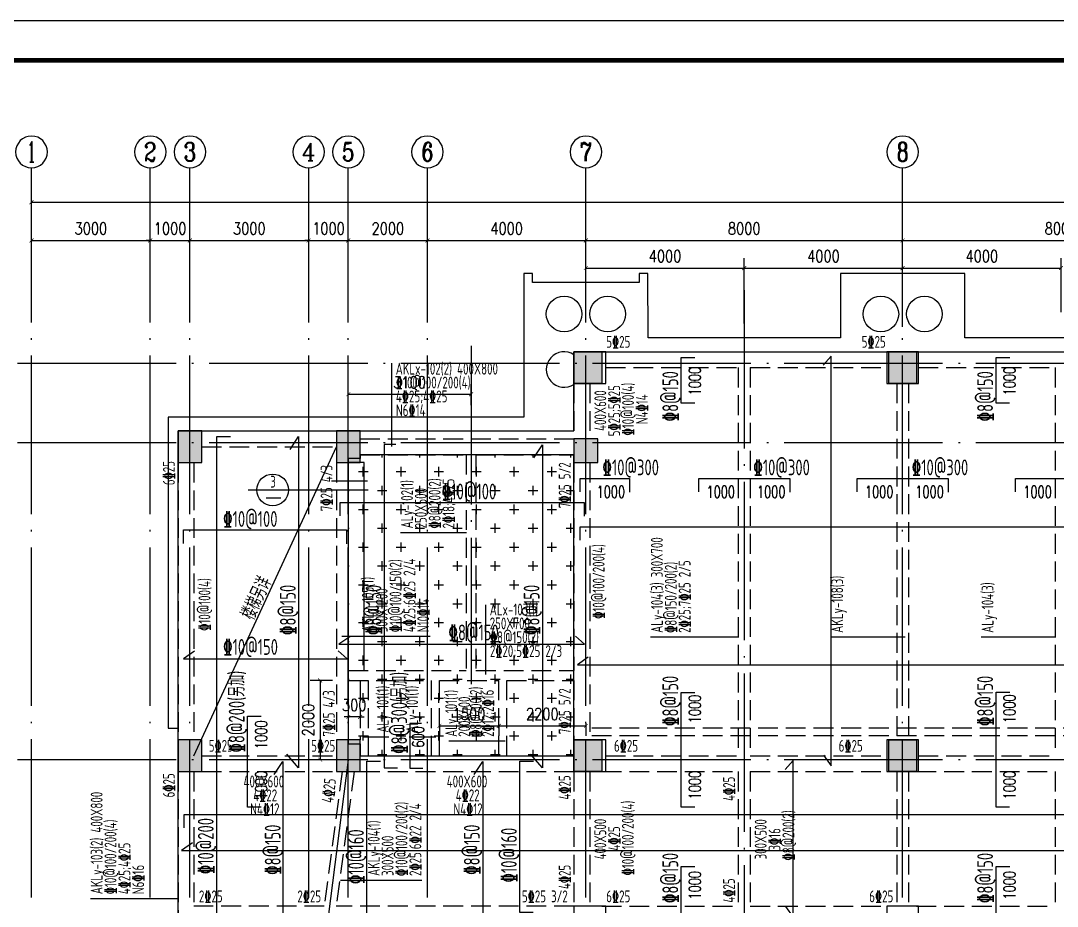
# Model space of a CAD drawing. Header units: millimetres. Extents: x 2998490 to 15040601, y 444546 to 7822218.
# Drawn here: x 14137998 to 14164175, y 7715709 to 7738064 of the extents above; entities that cross this region are included whole.
import ezdxf
from ezdxf.enums import TextEntityAlignment as Align

# ---------------------------------------------------------------- set-up
doc = ezdxf.new("R2010")
doc.units = ezdxf.units.MM
doc.header["$LTSCALE"] = 2000
doc.linetypes.add('DASH', pattern=[0.35, 0.25, -0.1])
doc.linetypes.add('DOTE', pattern=[2.42, 2, -0.2, 0.02, -0.2])
for name, color, linetype in [('3-AXIS', 3, 'Continuous'), ('3-AXIS_TEXT', 7, 'Continuous'), ('3-ban', 84, 'Continuous'), ('3-ban-hatch', 9, 'Continuous'), ('3-ban-rein', 1, 'Continuous'), ('3-ban-TEXT', 7, 'Continuous'), ('3-column-DOWN', 232, 'Continuous'), ('3-COLUMN-UP', 2, 'Continuous'), ('3-dote', 43, 'DOTE'), ('3-HATCH', 8, 'Continuous'), ('3-liang-rein-X', 54, 'Continuous'), ('3-liang-rein-Y', 130, 'Continuous'), ('3-liang-R截面-X', 50, 'Continuous'), ('3-liang-R截面-Y', 70, 'Continuous'), ('3-liang-s-1', 44, 'Continuous'), ('3-liang-xu', 120, 'DASH'), ('3-装饰线脚', 7, 'Continuous'), ('AXIS', 3, 'Continuous'), ('AXIS_TEXT', 7, 'Continuous'), ('图框', 7, 'Continuous')]:
    doc.layers.add(name, color=color, linetype=linetype)
doc.layers.add('3-零部件', color=73, linetype='Continuous', lineweight=5)
doc.styles.add('_TCH_AXIS', font='COMPLEX', dxfattribs={"bigfont": 'GBCBIG'})
doc.styles.add('COMPLEX', font='COMPLEX')
doc.styles.add('DIM_FONT', font='SIMPLEX', dxfattribs={"width": 0.8, "bigfont": 'HZTXT'})
doc.styles.add('TJ1', font='tj-romans1.shx', dxfattribs={"width": 0.8, "bigfont": 'tj-hztxt1.shx'})
doc.styles.add('TSSD_Rein', font='Tssdeng.shx', dxfattribs={"width": 0.7, "bigfont": 'hztxt.shx'})
doc.dimstyles.new('DIMN100', dxfattribs={"dimtxt": 300, "dimasz": 100, "dimexe": 250, "dimexo": 300, "dimgap": 150, "dimtad": 1, "dimdec": 0, "dimzin": 0, "dimdsep": 46, "dimtxsty": 'DIM_FONT', "dimblk": 'ARCHTICK', "dimcen": 0.09, "dimclrt": 7, "dimazin": 2, "dimtfac": 1, "dimtdec": 0, "dimtix": 1, "dimtmove": 2, "dimatfit": 3, "dimldrblk": 'ARCHTICK', "dimfxl": 0, "dimtolj": 1, "dimtzin": 0, "dimarcsym": 0})

# ---------------------------------------------------------------- blocks, each defined once
blk = doc.blocks.new('TJAD_TK_A0')
at = {"layer": '图框'}
blk.add_line((2162, 399.3), (973, 399.3), dxfattribs=at)
at = {"layer": '图框', "const_width": 1.2}
blk.add_lwpolyline([(2152, -431.7), (2152, 389.3), (998, 389.3), (998, -431.7)], close=True, dxfattribs=at)
blk = doc.blocks.new('_ArchTick')
at = {"color": 0, "linetype": 'ByBlock', "const_width": 0.15}
blk.add_lwpolyline([(-0.5, -0.5), (0.5, 0.5)], dxfattribs=at)
blk = doc.blocks.new('*D387')
at = {"layer": 'AXIS', "color": 0, "lineweight": -2}
for p, q in [((14138270, 7731341), (14138270, 7732767)), ((14141270, 7731341), (14141270, 7732767)), ((14138270, 7732517), (14141270, 7732517))]:
    blk.add_line(p, q, dxfattribs=at)
at = {"layer": 'Defpoints', "color": 0}
for p in [(14141270, 7732517), (14138270, 7731041), (14141270, 7731041)]:
    blk.add_point(p, dxfattribs=at)
at = {"layer": 'AXIS', "color": 0, "lineweight": -2, "xscale": 100, "yscale": 100, "zscale": 100, "rotation": 180}
blk.add_blockref('_ArchTick', (14138270, 7732517), dxfattribs=at)
at = {"layer": 'AXIS', "color": 0, "lineweight": -2, "xscale": 100, "yscale": 100, "zscale": 100}
blk.add_blockref('_ArchTick', (14141270, 7732517), dxfattribs=at)
at = {"layer": 'AXIS', "color": 7, "insert": (14139770, 7732817), "char_height": 300, "attachment_point": 5, "style": 'DIM_FONT'}
blk.add_mtext('\\A1;3000', dxfattribs=at)
blk = doc.blocks.new('*D388')
at = {"layer": 'AXIS', "color": 0, "lineweight": -2}
for p, q in [((14141270, 7731341), (14141270, 7732767)), ((14142270, 7731341), (14142270, 7732767)), ((14141270, 7732517), (14141170, 7732517)), ((14141270, 7732517), (14142270, 7732517)), ((14142270, 7732517), (14142370, 7732517))]:
    blk.add_line(p, q, dxfattribs=at)
at = {"layer": 'Defpoints', "color": 0}
for p in [(14142270, 7732517), (14141270, 7731041), (14142270, 7731041)]:
    blk.add_point(p, dxfattribs=at)
at = {"layer": 'AXIS', "color": 0, "lineweight": -2, "xscale": 100, "yscale": 100, "zscale": 100}
blk.add_blockref('_ArchTick', (14141270, 7732517), dxfattribs=at)
at = {"layer": 'AXIS', "color": 0, "lineweight": -2, "xscale": 100, "yscale": 100, "zscale": 100, "rotation": 180}
blk.add_blockref('_ArchTick', (14142270, 7732517), dxfattribs=at)
at = {"layer": 'AXIS', "color": 7, "insert": (14141770, 7732817), "char_height": 300, "attachment_point": 5, "style": 'DIM_FONT'}
blk.add_mtext('\\A1;1000', dxfattribs=at)
blk = doc.blocks.new('*D389')
at = {"layer": 'AXIS', "color": 0, "lineweight": -2}
for p, q in [((14142270, 7731341), (14142270, 7732767)), ((14145271, 7731341), (14145271, 7732767)), ((14142270, 7732517), (14145271, 7732517))]:
    blk.add_line(p, q, dxfattribs=at)
at = {"layer": 'Defpoints', "color": 0}
for p in [(14145271, 7732517), (14142270, 7731041), (14145271, 7731041)]:
    blk.add_point(p, dxfattribs=at)
at = {"layer": 'AXIS', "color": 0, "lineweight": -2, "xscale": 100, "yscale": 100, "zscale": 100, "rotation": 180}
blk.add_blockref('_ArchTick', (14142270, 7732517), dxfattribs=at)
at = {"layer": 'AXIS', "color": 0, "lineweight": -2, "xscale": 100, "yscale": 100, "zscale": 100}
blk.add_blockref('_ArchTick', (14145271, 7732517), dxfattribs=at)
at = {"layer": 'AXIS', "color": 7, "insert": (14143771, 7732817), "char_height": 300, "attachment_point": 5, "style": 'DIM_FONT'}
blk.add_mtext('\\A1;3000', dxfattribs=at)
blk = doc.blocks.new('*D390')
at = {"layer": 'AXIS', "color": 0, "lineweight": -2}
for p, q in [((14145271, 7731341), (14145271, 7732767)), ((14146270, 7731341), (14146270, 7732767)), ((14145271, 7732517), (14145171, 7732517)), ((14145271, 7732517), (14146270, 7732517)), ((14146270, 7732517), (14146370, 7732517))]:
    blk.add_line(p, q, dxfattribs=at)
at = {"layer": 'Defpoints', "color": 0}
for p in [(14146270, 7732517), (14145271, 7731041), (14146270, 7731041)]:
    blk.add_point(p, dxfattribs=at)
at = {"layer": 'AXIS', "color": 0, "lineweight": -2, "xscale": 100, "yscale": 100, "zscale": 100}
blk.add_blockref('_ArchTick', (14145271, 7732517), dxfattribs=at)
at = {"layer": 'AXIS', "color": 0, "lineweight": -2, "xscale": 100, "yscale": 100, "zscale": 100, "rotation": 180}
blk.add_blockref('_ArchTick', (14146270, 7732517), dxfattribs=at)
at = {"layer": 'AXIS', "color": 7, "insert": (14145771, 7732817), "char_height": 300, "attachment_point": 5, "style": 'DIM_FONT'}
blk.add_mtext('\\A1;1000', dxfattribs=at)
blk = doc.blocks.new('*D391')
at = {"layer": 'AXIS', "color": 0, "lineweight": -2}
for p, q in [((14146270, 7731341), (14146270, 7732767)), ((14148270, 7731341), (14148270, 7732767)), ((14146270, 7732517), (14148270, 7732517))]:
    blk.add_line(p, q, dxfattribs=at)
at = {"layer": 'Defpoints', "color": 0}
for p in [(14148270, 7732517), (14146270, 7731041), (14148270, 7731041)]:
    blk.add_point(p, dxfattribs=at)
at = {"layer": 'AXIS', "color": 0, "lineweight": -2, "xscale": 100, "yscale": 100, "zscale": 100, "rotation": 180}
blk.add_blockref('_ArchTick', (14146270, 7732517), dxfattribs=at)
at = {"layer": 'AXIS', "color": 0, "lineweight": -2, "xscale": 100, "yscale": 100, "zscale": 100}
blk.add_blockref('_ArchTick', (14148270, 7732517), dxfattribs=at)
at = {"layer": 'AXIS', "color": 7, "insert": (14147270, 7732817), "char_height": 300, "attachment_point": 5, "style": 'DIM_FONT'}
blk.add_mtext('\\A1;2000', dxfattribs=at)
blk = doc.blocks.new('*D392')
at = {"layer": 'AXIS', "color": 0, "lineweight": -2}
for p, q in [((14148270, 7731341), (14148270, 7732767)), ((14152270, 7731341), (14152270, 7732767)), ((14148270, 7732517), (14152270, 7732517))]:
    blk.add_line(p, q, dxfattribs=at)
at = {"layer": 'Defpoints', "color": 0}
for p in [(14152270, 7732517), (14148270, 7731041), (14152270, 7731041)]:
    blk.add_point(p, dxfattribs=at)
at = {"layer": 'AXIS', "color": 0, "lineweight": -2, "xscale": 100, "yscale": 100, "zscale": 100, "rotation": 180}
blk.add_blockref('_ArchTick', (14148270, 7732517), dxfattribs=at)
at = {"layer": 'AXIS', "color": 0, "lineweight": -2, "xscale": 100, "yscale": 100, "zscale": 100}
blk.add_blockref('_ArchTick', (14152270, 7732517), dxfattribs=at)
at = {"layer": 'AXIS', "color": 7, "insert": (14150270, 7732817), "char_height": 300, "attachment_point": 5, "style": 'DIM_FONT'}
blk.add_mtext('\\A1;4000', dxfattribs=at)
blk = doc.blocks.new('*D393')
at = {"layer": 'AXIS', "color": 0, "lineweight": -2}
for p, q in [((14152270, 7731341), (14152270, 7732767)), ((14160270, 7731341), (14160270, 7732767)), ((14152270, 7732517), (14160270, 7732517))]:
    blk.add_line(p, q, dxfattribs=at)
at = {"layer": 'Defpoints', "color": 0}
for p in [(14160270, 7732517), (14152270, 7731041), (14160270, 7731041)]:
    blk.add_point(p, dxfattribs=at)
at = {"layer": 'AXIS', "color": 0, "lineweight": -2, "xscale": 100, "yscale": 100, "zscale": 100, "rotation": 180}
blk.add_blockref('_ArchTick', (14152270, 7732517), dxfattribs=at)
at = {"layer": 'AXIS', "color": 0, "lineweight": -2, "xscale": 100, "yscale": 100, "zscale": 100}
blk.add_blockref('_ArchTick', (14160270, 7732517), dxfattribs=at)
at = {"layer": 'AXIS', "color": 7, "insert": (14156270, 7732817), "char_height": 300, "attachment_point": 5, "style": 'DIM_FONT'}
blk.add_mtext('\\A1;8000', dxfattribs=at)
blk = doc.blocks.new('*D394')
at = {"layer": 'AXIS', "color": 0, "lineweight": -2}
for p, q in [((14160270, 7731341), (14160270, 7732767)), ((14168270, 7731341), (14168270, 7732767)), ((14160270, 7732517), (14168270, 7732517))]:
    blk.add_line(p, q, dxfattribs=at)
at = {"layer": 'Defpoints', "color": 0}
for p in [(14168270, 7732517), (14160270, 7731041), (14168270, 7731041)]:
    blk.add_point(p, dxfattribs=at)
at = {"layer": 'AXIS', "color": 0, "lineweight": -2, "xscale": 100, "yscale": 100, "zscale": 100, "rotation": 180}
blk.add_blockref('_ArchTick', (14160270, 7732517), dxfattribs=at)
at = {"layer": 'AXIS', "color": 0, "lineweight": -2, "xscale": 100, "yscale": 100, "zscale": 100}
blk.add_blockref('_ArchTick', (14168270, 7732517), dxfattribs=at)
at = {"layer": 'AXIS', "color": 7, "insert": (14164270, 7732817), "char_height": 300, "attachment_point": 5, "style": 'DIM_FONT'}
blk.add_mtext('\\A1;8000', dxfattribs=at)
blk = doc.blocks.new('_AXISO')
blk.add_circle((0, 0), 0.5)
at = {"layer": '3-AXIS_TEXT', "style": 'COMPLEX', "width": 1.041667}
blk.add_attdef('A', text='', height=0.56, dxfattribs=at).set_placement((-0.25, -0.28), (0.25, -0.28), align=Align.FIT)
blk = doc.blocks.new('*D401')
at = {"layer": 'AXIS', "color": 0, "lineweight": -2}
for p, q in [((14138270, 7731643), (14138270, 7733732)), ((14214520, 7731643), (14214520, 7733732)), ((14138270, 7733482), (14214520, 7733482))]:
    blk.add_line(p, q, dxfattribs=at)
at = {"layer": 'Defpoints', "color": 0}
for p in [(14214520, 7733482), (14138270, 7731343), (14214520, 7731343)]:
    blk.add_point(p, dxfattribs=at)
at = {"layer": 'AXIS', "color": 0, "lineweight": -2, "xscale": 100, "yscale": 100, "zscale": 100, "rotation": 180}
blk.add_blockref('_ArchTick', (14138270, 7733482), dxfattribs=at)
at = {"layer": 'AXIS', "color": 0, "lineweight": -2, "xscale": 100, "yscale": 100, "zscale": 100}
blk.add_blockref('_ArchTick', (14214520, 7733482), dxfattribs=at)
at = {"layer": 'AXIS', "color": 7, "insert": (14180271, 7733782), "char_height": 300, "attachment_point": 5, "style": 'DIM_FONT'}
blk.add_mtext('\\A1;76250', dxfattribs=at)
blk = doc.blocks.new('*D984')
at = {"layer": '3-ban', "color": 0, "lineweight": -2}
for p, q in [((14146270, 7720489), (14146170, 7720489)), ((14146570, 7720489), (14146270, 7720489)), ((14146270, 7720359), (14146270, 7720239)), ((14146570, 7720489), (14146670, 7720489)), ((14146570, 7720359), (14146570, 7720239))]:
    blk.add_line(p, q, dxfattribs=at)
at = {"layer": 'Defpoints', "color": 0}
for p in [(14146270, 7720659), (14146570, 7720659), (14146270, 7720489)]:
    blk.add_point(p, dxfattribs=at)
at = {"layer": '3-ban', "color": 0, "lineweight": -2, "xscale": 100, "yscale": 100, "zscale": 100}
blk.add_blockref('_ArchTick', (14146270, 7720489), dxfattribs=at)
at = {"layer": '3-ban', "color": 0, "lineweight": -2, "xscale": 100, "yscale": 100, "zscale": 100, "rotation": 180}
blk.add_blockref('_ArchTick', (14146570, 7720489), dxfattribs=at)
at = {"layer": '3-ban', "color": 7, "insert": (14146420, 7720789), "char_height": 300, "attachment_point": 5, "style": 'DIM_FONT'}
blk.add_mtext('\\A1;300', dxfattribs=at)
blk = doc.blocks.new('*D985')
at = {"layer": '3-ban', "color": 0, "lineweight": -2}
for p, q in [((14148570, 7720293), (14148570, 7720012)), ((14148570, 7720262), (14150070, 7720262)), ((14150070, 7720293), (14150070, 7720012))]:
    blk.add_line(p, q, dxfattribs=at)
at = {"layer": 'Defpoints', "color": 0}
for p in [(14148570, 7720593), (14150070, 7720593), (14150070, 7720262)]:
    blk.add_point(p, dxfattribs=at)
at = {"layer": '3-ban', "color": 0, "lineweight": -2, "xscale": 100, "yscale": 100, "zscale": 100, "rotation": 180}
blk.add_blockref('_ArchTick', (14148570, 7720262), dxfattribs=at)
at = {"layer": '3-ban', "color": 0, "lineweight": -2, "xscale": 100, "yscale": 100, "zscale": 100}
blk.add_blockref('_ArchTick', (14150070, 7720262), dxfattribs=at)
at = {"layer": '3-ban', "color": 7, "insert": (14149320, 7720562), "char_height": 300, "attachment_point": 5, "style": 'DIM_FONT'}
blk.add_mtext('\\A1;1500', dxfattribs=at)
blk = doc.blocks.new('*D986')
at = {"layer": '3-ban', "color": 0, "lineweight": -2}
for p, q in [((14152270, 7720327), (14152270, 7720012)), ((14150070, 7720293), (14150070, 7720012)), ((14150070, 7720262), (14152270, 7720262))]:
    blk.add_line(p, q, dxfattribs=at)
at = {"layer": 'Defpoints', "color": 0}
for p in [(14150070, 7720593), (14152270, 7720627), (14152270, 7720262)]:
    blk.add_point(p, dxfattribs=at)
at = {"layer": '3-ban', "color": 0, "lineweight": -2, "xscale": 100, "yscale": 100, "zscale": 100, "rotation": 180}
blk.add_blockref('_ArchTick', (14150070, 7720262), dxfattribs=at)
at = {"layer": '3-ban', "color": 0, "lineweight": -2, "xscale": 100, "yscale": 100, "zscale": 100}
blk.add_blockref('_ArchTick', (14152270, 7720262), dxfattribs=at)
at = {"layer": '3-ban', "color": 7, "insert": (14151170, 7720562), "char_height": 300, "attachment_point": 5, "style": 'DIM_FONT'}
blk.add_mtext('\\A1;2200', dxfattribs=at)
blk = doc.blocks.new('*D987')
at = {"layer": '3-ban', "color": 0, "lineweight": -2}
for p, q in [((14145870, 7721409), (14145310, 7721409)), ((14145560, 7721409), (14145560, 7719409)), ((14145670, 7719409), (14145310, 7719409))]:
    blk.add_line(p, q, dxfattribs=at)
at = {"layer": 'Defpoints', "color": 0}
for p in [(14146170, 7721409), (14145560, 7719409), (14145970, 7719409)]:
    blk.add_point(p, dxfattribs=at)
at = {"layer": '3-ban', "color": 0, "lineweight": -2, "xscale": 100, "yscale": 100, "zscale": 100}
for p, rotation in [((14145560, 7721409), 90), ((14145560, 7719409), 270)]:
    blk.add_blockref('_ArchTick', p, dxfattribs=dict(at, rotation=rotation))
at = {"layer": '3-ban', "color": 7, "insert": (14145260, 7720409), "char_height": 300, "attachment_point": 5, "rotation": 90, "style": 'DIM_FONT'}
blk.add_mtext('\\A1;2000', dxfattribs=at)
blk = doc.blocks.new('*D1096')
at = {"layer": '3-零部件', "color": 0, "lineweight": -2}
for p, q in [((14152270, 7730468), (14152270, 7732071)), ((14152270, 7731821), (14156270, 7731821)), ((14156270, 7730423), (14156270, 7732071))]:
    blk.add_line(p, q, dxfattribs=at)
at = {"layer": 'Defpoints', "color": 0}
for p in [(14156270, 7731821), (14152270, 7730168), (14156270, 7730123)]:
    blk.add_point(p, dxfattribs=at)
at = {"layer": '3-零部件', "color": 0, "lineweight": -2, "xscale": 100, "yscale": 100, "zscale": 100, "rotation": 180}
blk.add_blockref('_ArchTick', (14152270, 7731821), dxfattribs=at)
at = {"layer": '3-零部件', "color": 0, "lineweight": -2, "xscale": 100, "yscale": 100, "zscale": 100}
blk.add_blockref('_ArchTick', (14156270, 7731821), dxfattribs=at)
at = {"layer": '3-零部件', "color": 7, "insert": (14154270, 7732121), "char_height": 300, "attachment_point": 5, "style": 'DIM_FONT'}
blk.add_mtext('\\A1;4000', dxfattribs=at)
blk = doc.blocks.new('*D1097')
at = {"layer": '3-零部件', "color": 0, "lineweight": -2}
for p, q in [((14156270, 7730423), (14156270, 7732071)), ((14156270, 7731821), (14160270, 7731821)), ((14160270, 7730337), (14160270, 7732071))]:
    blk.add_line(p, q, dxfattribs=at)
at = {"layer": 'Defpoints', "color": 0}
for p in [(14160270, 7731821), (14156270, 7730123), (14160270, 7730037)]:
    blk.add_point(p, dxfattribs=at)
at = {"layer": '3-零部件', "color": 0, "lineweight": -2, "xscale": 100, "yscale": 100, "zscale": 100, "rotation": 180}
blk.add_blockref('_ArchTick', (14156270, 7731821), dxfattribs=at)
at = {"layer": '3-零部件', "color": 0, "lineweight": -2, "xscale": 100, "yscale": 100, "zscale": 100}
blk.add_blockref('_ArchTick', (14160270, 7731821), dxfattribs=at)
at = {"layer": '3-零部件', "color": 7, "insert": (14158270, 7732121), "char_height": 300, "attachment_point": 5, "style": 'DIM_FONT'}
blk.add_mtext('\\A1;4000', dxfattribs=at)
blk = doc.blocks.new('*D1098')
at = {"layer": '3-零部件', "color": 0, "lineweight": -2}
for p, q in [((14160270, 7730337), (14160270, 7732071)), ((14160270, 7731821), (14164270, 7731821)), ((14164270, 7730707), (14164270, 7732071))]:
    blk.add_line(p, q, dxfattribs=at)
at = {"layer": 'Defpoints', "color": 0}
for p in [(14164270, 7731821), (14164270, 7730407), (14160270, 7730037)]:
    blk.add_point(p, dxfattribs=at)
at = {"layer": '3-零部件', "color": 0, "lineweight": -2, "xscale": 100, "yscale": 100, "zscale": 100, "rotation": 180}
blk.add_blockref('_ArchTick', (14160270, 7731821), dxfattribs=at)
at = {"layer": '3-零部件', "color": 0, "lineweight": -2, "xscale": 100, "yscale": 100, "zscale": 100}
blk.add_blockref('_ArchTick', (14164270, 7731821), dxfattribs=at)
at = {"layer": '3-零部件', "color": 7, "insert": (14162270, 7732121), "char_height": 300, "attachment_point": 5, "style": 'DIM_FONT'}
blk.add_mtext('\\A1;4000', dxfattribs=at)
blk = doc.blocks.new('*D1606')
at = {"layer": '3-ban', "color": 0, "lineweight": -2}
for p, q in [((14146270, 7728359), (14146270, 7728885)), ((14149370, 7728359), (14149370, 7728885)), ((14146270, 7728635), (14149370, 7728635))]:
    blk.add_line(p, q, dxfattribs=at)
at = {"layer": 'Defpoints', "color": 0}
for p in [(14149370, 7728635), (14146270, 7728059), (14149370, 7728059)]:
    blk.add_point(p, dxfattribs=at)
at = {"layer": '3-ban', "color": 0, "lineweight": -2, "xscale": 100, "yscale": 100, "zscale": 100, "rotation": 180}
blk.add_blockref('_ArchTick', (14146270, 7728635), dxfattribs=at)
at = {"layer": '3-ban', "color": 0, "lineweight": -2, "xscale": 100, "yscale": 100, "zscale": 100}
blk.add_blockref('_ArchTick', (14149370, 7728635), dxfattribs=at)
at = {"layer": '3-ban', "color": 7, "insert": (14147820, 7728935), "char_height": 300, "attachment_point": 5, "style": 'DIM_FONT'}
blk.add_mtext('\\A1;3100', dxfattribs=at)

msp = doc.modelspace()

# ---------------------------------------------------------------- hatches: boundary and pattern name
at = {"layer": '3-ban-hatch'}
h = msp.add_hatch(dxfattribs=at)
h.set_pattern_fill('CROSS', color=8, scale=75, style=0)
h.paths.add_polyline_path([(14146570.3, 7727108.7), (14146570.3, 7727008.7), (14146270.3, 7727008.7), (14146270.3, 7719808.7), (14146570.3, 7719808.7), (14146570.3, 7719508.7), (14151970.3, 7719508.7), (14151970.3, 7727108.7)])
at = {"layer": '3-HATCH'}
for points in [[(14151970.3, 7729708.7), (14152670.3, 7729708.7), (14152670.3, 7728908.7), (14151970.3, 7728908.7)], [(14159920.3, 7729708.7), (14160620.3, 7729708.7), (14160620.3, 7728908.7), (14159920.3, 7728908.7)], [(14141970.3, 7726908.7), (14142570.3, 7726908.7), (14142570.3, 7727708.7), (14141970.3, 7727708.7)], [(14145970.3, 7726908.7), (14146570.3, 7726908.7), (14146570.3, 7727708.7), (14145970.3, 7727708.7)], [(14151970.3, 7726908.7), (14152570.3, 7726908.7), (14152570.3, 7727508.7), (14151970.3, 7727508.7)], [(14141970.3, 7719108.7), (14142570.3, 7719108.7), (14142570.3, 7719908.7), (14141970.3, 7719908.7)], [(14145970.3, 7719108.7), (14146570.3, 7719108.7), (14146570.3, 7719908.7), (14145970.3, 7719908.7)], [(14151970.3, 7719908.7), (14152670.3, 7719908.7), (14152670.3, 7719108.7), (14151970.3, 7719108.7)], [(14159920.3, 7719908.7), (14160620.3, 7719908.7), (14160620.3, 7719108.7), (14159920.3, 7719108.7)]]:
    msp.add_hatch(color=256, dxfattribs=at).paths.add_polyline_path(points)

# ---------------------------------------------------------------- linework, layer by layer
at = {"layer": '3-AXIS', "color": 15, "linetype": 'DOTE'}
for p, q in [((14138270.3, 7701408.7), (14138270.3, 7731340.9)), ((14141269.9, 7701408.7), (14141269.9, 7731340.9)), ((14142270.3, 7701408.7), (14142270.3, 7731340.9)), ((14145270.8, 7701408.7), (14145270.8, 7731340.9)), ((14146270.3, 7701408.7), (14146270.3, 7731340.9)), ((14148270.3, 7701408.7), (14148270.3, 7731340.9)), ((14152270.3, 7701408.7), (14152270.3, 7731340.9)), ((14160270.3, 7701408.7), (14160270.3, 7731340.9)), ((14214520.3, 7729408.7), (14134833, 7729408.7)), ((14214520.3, 7727408.7), (14134833, 7727408.7)), ((14214520.3, 7719408.7), (14134833, 7719408.7)), ((14146270.3, 7719408.7), (14145382.3, 7712508.1))]:
    msp.add_line(p, q, dxfattribs=at)
at = {"layer": '3-ban', "color": 1}
msp.add_line((14145847.2, 7726448.2), (14146756.2, 7726448.2), dxfattribs=at)
at = {"layer": '3-ban'}
msp.add_line((14143743.5, 7726220.6), (14146773, 7726220.6), dxfattribs=at)
msp.add_lwpolyline([(14146270.3, 7721658.7), (14146670.3, 7721658.7), (14146670.3, 7726908.7), (14146270.3, 7726908.7)], close=True, dxfattribs=at)
msp.add_circle((14144362.2, 7726220.6), 400, dxfattribs=at)
at = {"layer": '3-ban-rein'}
msp.add_line((14144196.1, 7726022), (14144565.2, 7726022), dxfattribs=at)
for points in [[(14155017.8, 7728408.7), (14154679.8, 7728408.7), (14154679.8, 7729558.7), (14155025.8, 7729558.7)], [(14158271.2, 7719524.8), (14158464.6, 7719251.1), (14158464.6, 7729599), (14158261.6, 7729369.6)], [(14162967.8, 7728408.7), (14162629.8, 7728408.7), (14162629.8, 7729558.7), (14162975.8, 7729558.7)], [(14143285.8, 7714608.7), (14142947.9, 7714608.7), (14142947.9, 7727569.1), (14143293.9, 7727569.1)], [(14144798.7, 7727243.5), (14145016.7, 7727569.1), (14145016.7, 7719205.2), (14144719.2, 7719547.3)], [(14147472, 7727363.6), (14147179.9, 7727363.6), (14147179.9, 7719205.2), (14147509.2, 7719205.2)], [(14150954.1, 7727029.6), (14151172.1, 7727355.2), (14151172.1, 7719205.2), (14150874.6, 7719547.3)], [(14152126.5, 7726172.4), (14152126.5, 7726510.4), (14153370.3, 7726510.4), (14153370.3, 7726164.4)], [(14155120.3, 7726172.4), (14155120.3, 7726510.4), (14157420.3, 7726510.4), (14157420.3, 7726164.4)], [(14159120.3, 7726172.4), (14159120.3, 7726510.4), (14161420.3, 7726510.4), (14161420.3, 7726164.4)], [(14163120.3, 7726172.4), (14163120.3, 7726510.4), (14165420.3, 7726510.4), (14165420.3, 7726164.4)], [(14146065.9, 7725564.1), (14146065.9, 7725902.1), (14152230.3, 7725902.1), (14152230.3, 7725556.1)], [(14152126.5, 7724952.1), (14152126.5, 7725290), (14214717.6, 7725290), (14214717.6, 7724944)], [(14142110.3, 7724870.4), (14142110.3, 7725208.4), (14146224.1, 7725208.4), (14146224.1, 7724862.3)], [(14146305.5, 7722514.5), (14146031.9, 7722321.1), (14152239.5, 7722321.1), (14152010.1, 7722524.1)], [(14142384, 7722149.2), (14142110.4, 7721955.8), (14146244.9, 7721955.8), (14146015.6, 7722158.9)], [(14152332.3, 7722000.5), (14152058.6, 7721807.1), (14214719.7, 7721807.1), (14214490.4, 7722010.1)], [(14155017.8, 7718208.7), (14154679.8, 7718208.7), (14154679.8, 7721102.2), (14155025.8, 7721102.2)], [(14162967.8, 7718208.7), (14162629.8, 7718208.7), (14162629.8, 7721111.2), (14162975.8, 7721111.2)], [(14144066.1, 7718208.7), (14143728.1, 7718208.7), (14143728.1, 7720508.7), (14144074.1, 7720508.7)], [(14148118.8, 7720321.8), (14147826.8, 7720321.8), (14147826.8, 7719193.8), (14148156, 7719193.8)], [(14144398.2, 7719037.1), (14144616.2, 7719362.7), (14144616.2, 7712558.7), (14144318.7, 7712900.8)], [(14147078.7, 7714608.7), (14146740.7, 7714608.7), (14146740.7, 7719369.1), (14147086.8, 7719369.1)], [(14149448.2, 7719037.1), (14149666.2, 7719362.7), (14149666.2, 7712558.7), (14149368.7, 7712900.8)], [(14150941.7, 7715548.5), (14150603.7, 7715548.5), (14150603.7, 7719369.1), (14150949.7, 7719369.1)], [(14157310.7, 7715704.5), (14157504.1, 7715430.8), (14157504.1, 7719388.1), (14157301, 7719158.7)], [(14142126.5, 7717685), (14142126.5, 7718023), (14214703.5, 7718023), (14214703.5, 7717677)], [(14142332.3, 7717306.2), (14142058.6, 7717112.8), (14214719.7, 7717112.8), (14214490.4, 7717315.9)], [(14155017.8, 7713692.2), (14154679.8, 7713692.2), (14154679.8, 7716708.7), (14155025.8, 7716708.7)], [(14162967.8, 7713718.3), (14162629.8, 7713718.3), (14162629.8, 7716708.7), (14162975.8, 7716708.7)]]:
    msp.add_lwpolyline(points, dxfattribs=at)
at = {"layer": '3-column-DOWN'}
for points in [[(14151970.3, 7728908.7), (14152770.3, 7728908.7), (14152770.3, 7729708.7), (14151970.3, 7729708.7)], [(14159870.3, 7728908.7), (14160670.3, 7728908.7), (14160670.3, 7729708.7), (14159870.3, 7729708.7)], [(14151970.3, 7719108.7), (14152770.3, 7719108.7), (14152770.3, 7719908.7), (14151970.3, 7719908.7)], [(14159870.3, 7719108.7), (14160670.3, 7719108.7), (14160670.3, 7719908.7), (14159870.3, 7719908.7)], [(14151970.3, 7714908.7), (14152770.3, 7714908.7), (14152770.3, 7715708.7), (14151970.3, 7715708.7)], [(14159870.3, 7714908.7), (14160670.3, 7714908.7), (14160670.3, 7715708.7), (14159870.3, 7715708.7)]]:
    msp.add_lwpolyline(points, close=True, dxfattribs=at)
at = {"layer": '3-COLUMN-UP'}
for points in [[(14151970.3, 7729708.7), (14152670.3, 7729708.7), (14152670.3, 7728908.7), (14151970.3, 7728908.7)], [(14159920.3, 7729708.7), (14160620.3, 7729708.7), (14160620.3, 7728908.7), (14159920.3, 7728908.7)], [(14141970.3, 7726908.7), (14142570.3, 7726908.7), (14142570.3, 7727708.7), (14141970.3, 7727708.7)], [(14145970.3, 7726908.7), (14146570.3, 7726908.7), (14146570.3, 7727708.7), (14145970.3, 7727708.7)], [(14151970.3, 7726908.7), (14152570.3, 7726908.7), (14152570.3, 7727508.7), (14151970.3, 7727508.7)], [(14141970.3, 7719108.7), (14142570.3, 7719108.7), (14142570.3, 7719908.7), (14141970.3, 7719908.7)], [(14145970.3, 7719108.7), (14146570.3, 7719108.7), (14146570.3, 7719908.7), (14145970.3, 7719908.7)], [(14151970.3, 7719908.7), (14152670.3, 7719908.7), (14152670.3, 7719108.7), (14151970.3, 7719108.7)], [(14159920.3, 7719908.7), (14160620.3, 7719908.7), (14160620.3, 7719108.7), (14159920.3, 7719108.7)]]:
    msp.add_lwpolyline(points, close=True, dxfattribs=at)
at = {"layer": '3-dote'}
for p, q in [((14156270.3, 7731265.1), (14156270.3, 7703083.5)), ((14149370.3, 7729853.3), (14149370.3, 7721317.2))]:
    msp.add_line(p, q, dxfattribs=at)
at = {"layer": '3-liang-R截面-X'}
for p, q in [((14147359.8, 7729415.3), (14147359.8, 7727315.6)), ((14149733.5, 7723316.9), (14149733.5, 7721563))]:
    msp.add_line(p, q, dxfattribs=at)
at = {"layer": '3-liang-R截面-Y'}
for p, q in [((14147592.9, 7725142.5), (14149259.8, 7725142.5)), ((14146104.4, 7722523.2), (14148334.4, 7722523.2)), ((14153904.9, 7722506.4), (14156134.8, 7722506.4)), ((14158457.5, 7722506.4), (14160337.5, 7722506.4)), ((14162254.9, 7722506.4), (14164134.8, 7722506.4)), ((14146647.7, 7719987.2), (14147293.6, 7719987.2)), ((14147806.3, 7719987.2), (14148481, 7719987.2)), ((14148808.3, 7719881.9), (14150233.7, 7719881.9)), ((14146070.8, 7716369.7), (14148130.7, 7716369.7)), ((14139756.1, 7715908.7), (14141986, 7715908.7))]:
    msp.add_line(p, q, dxfattribs=at)
at = {"layer": '3-liang-s-1'}
msp.add_line((14142370.3, 7719508.7), (14145970.3, 7727308.7), dxfattribs=at)
for points in [[(14138060.1, 7709573), (14141195.8, 7712708.7), (14141970.3, 7712708.7), (14141970.3, 7727708.7), (14151970.3, 7727708.7), (14151970.3, 7729708.7), (14214820.3, 7729708.7), (14214820.3, 7705108.7), (14151970.3, 7705108.7), (14151970.3, 7707108.7), (14148510.1, 7707108.7), (14148510.1, 7705244.4), (14145449.3, 7702183.7), (14141120.8, 7702183.7), (14138060.1, 7705244.4), (14138060.1, 7709573)], [(14146570.3, 7727108.7), (14146570.3, 7727008.7), (14146270.3, 7727008.7), (14146270.3, 7719808.7), (14146570.3, 7719808.7), (14146570.3, 7719508.7), (14151970.3, 7719508.7), (14151970.3, 7727108.7), (14146570.3, 7727108.7)]]:
    msp.add_lwpolyline(points, dxfattribs=at)
at = {"layer": '3-liang-xu'}
for p, q in [((14152770.3, 7729708.7), (14159920.3, 7729708.7)), ((14160620.3, 7729708.7), (14167920.3, 7729708.7)), ((14152770.3, 7729308.7), (14156120.3, 7729308.7)), ((14156120.3, 7729308.7), (14156120.3, 7719508.7)), ((14156420.3, 7729308.7), (14156420.3, 7719508.7)), ((14156420.3, 7729308.7), (14159870.3, 7729308.7)), ((14160670.3, 7729308.7), (14164120.3, 7729308.7)), ((14164120.3, 7729308.7), (14164120.3, 7719508.7)), ((14151970.3, 7728908.7), (14151970.3, 7727508.7)), ((14152370.3, 7728908.7), (14152370.3, 7727508.7)), ((14160120.3, 7728908.7), (14160120.3, 7719908.7)), ((14160420.3, 7728908.7), (14160420.3, 7719908.7)), ((14142570.3, 7727708.7), (14145970.3, 7727708.7)), ((14146570.3, 7727708.7), (14151970.3, 7727708.7)), ((14146570.3, 7727508.7), (14151970.3, 7727508.7)), ((14142570.3, 7727308.7), (14145970.3, 7727308.7)), ((14146570.3, 7727108.7), (14149245.3, 7727108.7)), ((14149245.3, 7727108.7), (14149245.3, 7721658.7)), ((14149495.3, 7727108.7), (14149495.3, 7721658.7)), ((14149495.3, 7727108.7), (14151970.3, 7727108.7)), ((14141970.3, 7726908.7), (14141970.3, 7719808.7)), ((14142370.3, 7726908.7), (14142370.3, 7719908.7)), ((14145970.3, 7726908.7), (14145970.3, 7719908.7)), ((14146270.3, 7726908.7), (14146270.3, 7721658.7)), ((14151970.3, 7726908.7), (14151970.3, 7721658.7)), ((14152370.3, 7726908.7), (14152370.3, 7719908.7)), ((14146270.3, 7721658.7), (14149245.3, 7721658.7)), ((14149495.3, 7721658.7), (14151970.3, 7721658.7)), ((14146270.3, 7721408.7), (14148370.3, 7721408.7)), ((14146270.3, 7721408.7), (14146270.3, 7719908.7)), ((14146570.3, 7721408.7), (14146570.3, 7719908.7)), ((14146770.3, 7721408.7), (14146770.3, 7719508.7)), ((14148370.3, 7719508.7), (14148370.3, 7721408.7)), ((14148570.3, 7719508.7), (14148570.3, 7721408.7)), ((14148570.3, 7721408.7), (14150070.3, 7721408.7)), ((14150070.3, 7719508.7), (14150070.3, 7721408.7)), ((14150270.3, 7719508.7), (14150270.3, 7721408.7)), ((14150270.3, 7721408.7), (14151970.3, 7721408.7)), ((14151970.3, 7721408.7), (14151970.3, 7719908.7)), ((14214520.3, 7720208.7), (14152370.3, 7720208.7)), ((14214520.3, 7720008.7), (14152370.3, 7720008.7)), ((14142570.3, 7719508.7), (14145970.3, 7719508.7)), ((14146570.3, 7719508.7), (14148370.3, 7719508.7)), ((14148570.3, 7719508.7), (14150070.3, 7719508.7)), ((14150270.3, 7719508.7), (14151970.3, 7719508.7)), ((14152770.3, 7719508.7), (14156120.3, 7719508.7)), ((14156420.3, 7719508.7), (14159870.3, 7719508.7)), ((14160670.3, 7719508.7), (14164120.3, 7719508.7)), ((14141970.3, 7719108.7), (14141970.3, 7712708.7)), ((14142370.3, 7719108.7), (14142370.3, 7715708.7)), ((14142570.3, 7719108.7), (14145970.3, 7719108.7)), ((14146119, 7719108.7), (14145661.8, 7715708.7)), ((14146421.7, 7719108.7), (14145964.5, 7715708.7)), ((14146570.3, 7719108.7), (14151970.3, 7719108.7)), ((14151970.3, 7719108.7), (14151970.3, 7715708.7)), ((14152370.3, 7719108.7), (14152370.3, 7715708.7)), ((14152670.3, 7719108.7), (14156120.3, 7719108.7)), ((14156120.3, 7719108.7), (14156120.3, 7715708.7)), ((14156420.3, 7719108.7), (14156420.3, 7715708.7)), ((14156420.3, 7719108.7), (14159920.3, 7719108.7)), ((14160120.3, 7719108.7), (14160120.3, 7715708.7)), ((14160420.3, 7719108.7), (14160420.3, 7715708.7)), ((14160620.3, 7719108.7), (14164120.3, 7719108.7)), ((14164120.3, 7719108.7), (14164120.3, 7715708.7)), ((14145661.8, 7715708.7), (14142370.3, 7715708.7)), ((14151970.3, 7715708.7), (14145964.5, 7715708.7)), ((14152670.3, 7715708.7), (14156120.3, 7715708.7)), ((14156420.3, 7715708.7), (14159920.3, 7715708.7)), ((14160620.3, 7715708.7), (14164120.3, 7715708.7))]:
    msp.add_line(p, q, dxfattribs=at)
at = {"layer": '3-装饰线脚'}
for points in [[(14166701.7, 7730058.7), (14161840.3, 7730058.7), (14161840.3, 7731678.7), (14158701.7, 7731678.7), (14158700.3, 7730058.7), (14153840.3, 7730058.7), (14153838.9, 7731678.7), (14153620.3, 7731678.7), (14153620.3, 7731458.7), (14150920.3, 7731458.7), (14150920.3, 7731678.7), (14150701.7, 7731678.7), (14150700.3, 7728058.7), (14141720.3, 7728058.7), (14141720.3, 7720208.7), (14141970.3, 7720208.7)], [(14137882.4, 7710081.6), (14138320.8, 7710520), (14140159.3, 7712358.4), (14140909.5, 7713108.7), (14141970.3, 7713108.7), (14141970.3, 7720208.7)]]:
    msp.add_lwpolyline(points, dxfattribs=at)
for centre in [(14151720.3, 7730658.7), (14152820.3, 7730658.7), (14159720.3, 7730658.7), (14160820.3, 7730658.7)]:
    msp.add_circle(centre, 450, dxfattribs=at)
msp.add_arc((14151720.3, 7729258.7), 450, 56.25101, 303.74899, dxfattribs=at)
at = {"layer": 'AXIS'}
for p, q in [((14138270.3, 7731040.9), (14138270.3, 7734353.4)), ((14141269.9, 7731040.9), (14141269.9, 7734353.4)), ((14142270.3, 7731040.9), (14142270.3, 7734353.4)), ((14145270.8, 7731040.9), (14145270.8, 7734353.4)), ((14146270.3, 7731040.9), (14146270.3, 7734353.4)), ((14148270.3, 7731040.9), (14148270.3, 7734353.4)), ((14152270.3, 7731040.9), (14152270.3, 7734353.4)), ((14160270.3, 7731040.9), (14160270.3, 7734353.4))]:
    msp.add_line(p, q, dxfattribs=at)

# ---------------------------------------------------------------- block references
ref = msp.add_blockref('_AXISO', (14138270.3, 7734753.4), dxfattribs=dict(at, xscale=-800, yscale=800, zscale=800, rotation=180))
ref.add_attrib('A', '1', dxfattribs={"layer": 'AXIS_TEXT', "height": 514.7, "style": '_TCH_AXIS'}).set_placement((14138160, 7734496), (14138380.6, 7734496), align=Align.FIT)
ref = msp.add_blockref('_AXISO', (14141269.9, 7734753.4), dxfattribs=dict(at, xscale=-800, yscale=800, zscale=800, rotation=180))
ref.add_attrib('A', '2', dxfattribs={"layer": 'AXIS_TEXT', "height": 465.9, "style": '_TCH_AXIS'}).set_placement((14141114.6, 7734520.4), (14141425.2, 7734520.4), align=Align.FIT)
ref = msp.add_blockref('_AXISO', (14142270.3, 7734753.4), dxfattribs=dict(at, xscale=-800, yscale=800, zscale=800, rotation=180))
ref.add_attrib('A', '3', dxfattribs={"layer": 'AXIS_TEXT', "height": 465.9, "style": '_TCH_AXIS'}).set_placement((14142115, 7734520.4), (14142425.6, 7734520.4), align=Align.FIT)
ref = msp.add_blockref('_AXISO', (14145270.8, 7734753.4), dxfattribs=dict(at, xscale=-800, yscale=800, zscale=800, rotation=180))
ref.add_attrib('A', '4', dxfattribs={"layer": 'AXIS_TEXT', "height": 445.4, "style": '_TCH_AXIS'}).set_placement((14145101.1, 7734530.6), (14145440.4, 7734530.6), align=Align.FIT)
ref = msp.add_blockref('_AXISO', (14146270.3, 7734753.4), dxfattribs=dict(at, xscale=-800, yscale=800, zscale=800, rotation=180))
ref.add_attrib('A', '5', dxfattribs={"layer": 'AXIS_TEXT', "height": 465.9, "style": '_TCH_AXIS'}).set_placement((14146115, 7734520.4), (14146425.6, 7734520.4), align=Align.FIT)
ref = msp.add_blockref('_AXISO', (14148270.3, 7734753.4), dxfattribs=dict(at, xscale=-800, yscale=800, zscale=800, rotation=180))
ref.add_attrib('A', '6', dxfattribs={"layer": 'AXIS_TEXT', "height": 465.9, "style": '_TCH_AXIS'}).set_placement((14148115, 7734520.4), (14148425.6, 7734520.4), align=Align.FIT)
ref = msp.add_blockref('_AXISO', (14152270.3, 7734753.4), dxfattribs=dict(at, xscale=-800, yscale=800, zscale=800, rotation=180))
ref.add_attrib('A', '7', dxfattribs={"layer": 'AXIS_TEXT', "height": 465.9, "style": '_TCH_AXIS'}).set_placement((14152115, 7734520.4), (14152425.6, 7734520.4), align=Align.FIT)
ref = msp.add_blockref('_AXISO', (14160270.3, 7734753.4), dxfattribs=dict(at, xscale=-800, yscale=800, zscale=800, rotation=180))
ref.add_attrib('A', '8', dxfattribs={"layer": 'AXIS_TEXT', "height": 465.9, "style": '_TCH_AXIS'}).set_placement((14160115, 7734520.4), (14160425.6, 7734520.4), align=Align.FIT)
at = {"layer": '图框', "xscale": 100, "yscale": 100, "zscale": 100}
msp.add_blockref('TJAD_TK_A0', (14027517.1, 7698133.9), dxfattribs=at)

# ---------------------------------------------------------------- texts
at = {"layer": '3-ban', "style": 'TSSD_Rein', "width": 0.7}
for s, rotation, p in [('%%1328@150', 89.99419, (14154602.7, 7727947.5, -5065)), ('%%1328@150', 89.99419, (14162552.7, 7727947.5, -5065)), ('%%13210@300', 359.99419, (14152688.5, 7726587.5, -5065)), ('%%13210@300', 359.99419, (14156499, 7726587.5, -5065)), ('%%13210@300', 359.99419, (14160499, 7726587.5, -5065)), ('%%13210@100', 359.99419, (14148632.3, 7725979.1, -5065)), ('%%13210@100', 359.99419, (14143109.2, 7725285.4, -5065)), ('%%1328@150', 90.00581, (14144944.5, 7722554.4, -5065)), ('%%1328@150', 90.00581, (14147107.8, 7722554.4, -5065)), ('%%1328@150', 90.00581, (14151100, 7722554.4, -5065)), ('%%1328@150', 359.99419, (14148800.1, 7722421, -5065)), ('%%13210@150', 359.99419, (14143109.2, 7722055.8, -5065)), ('%%1328@200(另加)', 89.99419, (14143651, 7719587.3, -5065)), ('%%1328@300(另加)', 90.00581, (14147754.6, 7719554.9, -5065)), ('%%1328@150', 89.99419, (14154602.7, 7720257.8, -5065)), ('%%1328@150', 89.99419, (14162552.7, 7720257.8, -5065)), ('%%13210@200', 89.99419, (14142870.8, 7716515, -5065)), ('%%1328@150', 89.99419, (14144562, 7716500.5, -5065)), ('%%1328@150', 89.99419, (14149589.2, 7716500.5, -5065)), ('%%13210@160', 89.99419, (14146663.7, 7716267.3, -5065)), ('%%13210@160', 89.99419, (14150526.7, 7716306.2, -5065)), ('%%1328@150', 89.99419, (14154602.7, 7715787.3, -5065)), ('%%1328@150', 89.99419, (14162552.7, 7715787.3, -5065))]:
    msp.add_text(s, height=400, rotation=rotation, dxfattribs=at).set_placement(p)
msp.add_text('3', height=300, dxfattribs=at).set_placement((14144300.2, 7726276.9))
at = {"layer": '3-ban-TEXT', "style": 'TJ1', "width": 0.7}
for s, p in [('1000', (14155169.7, 7728605.6)), ('1000', (14163119.7, 7728605.6)), ('1000', (14155169.7, 7720329.8)), ('1000', (14163119.7, 7720336.1)), ('1000', (14144218, 7719678.6)), ('600', (14148186.1, 7719711.9)), ('1000', (14144218, 7718405.6)), ('1000', (14155169.7, 7718405.6)), ('1000', (14163119.7, 7718405.6)), ('1000', (14155169.7, 7715878.6)), ('1000', (14163119.7, 7715878.6))]:
    msp.add_text(s, height=300, rotation=90, dxfattribs=at).set_placement(p)
for p in [(14152540.2, 7726020.5), (14155317.2, 7726020.5), (14156590.2, 7726020.5), (14159317.2, 7726020.5), (14160590.2, 7726020.5), (14163317.2, 7726020.5)]:
    msp.add_text('1000', height=300, dxfattribs=at).set_placement(p)
at = {"layer": '3-liang-rein-X', "style": 'TSSD_Rein', "width": 0.7}
for s, p in [('5%%13225', (14152784.8, 7729808.7)), ('5%%13225', (14159234.8, 7729808.7)), ('%%13210@100/200(4)', (14147472.7, 7728779.4)), ('4%%13225;4%%13225', (14147472.7, 7728429.5)), ('N6%%13214', (14147472.7, 7728079.5)), ('%%1328@150(2)', (14149846.3, 7722349.2)), ('2%%13220;5%%13225 2/3', (14149846.3, 7721999.2)), ('5%%13225', (14142746.8, 7719608.7)), ('5%%13225', (14145332.9, 7719608.7)), ('6%%13225', (14152980.2, 7719608.7)), ('6%%13225', (14158654.5, 7719608.7)), ('4%%13222', (14143869.9, 7718358.7)), ('4%%13222', (14148983.6, 7718358.7)), ('N4%%13212', (14143792.8, 7718008.7)), ('N4%%13212', (14148924.2, 7718008.7)), ('2%%13225', (14142497.9, 7715808.7)), ('2%%13225', (14144984.9, 7715808.7)), ('5%%13225 3/2', (14150655.3, 7715808.7)), ('6%%13225', (14152784.8, 7715808.7)), ('6%%13225', (14159426.7, 7715808.7))]:
    msp.add_text(s, height=300, dxfattribs=at).set_placement(p)
at = {"layer": '3-liang-rein-Y', "style": 'TSSD_Rein', "width": 0.7}
for s, rotation, p in [('5%%13225;5%%13225', 90, (14153134.8, 7727573)), ('%%13210@100(4)', 90, (14153484.8, 7727594.2)), ('N4%%13214', 90, (14153834.8, 7727876.8)), ('6%%13225', 90, (14141889.7, 7726339.3)), ('7%%13225 5/2', 90, (14151884.8, 7725758.2)), ('7%%13225 4/3', 90, (14145870.6, 7725683.1)), ('%%1328@200(2)', 90, (14148602.6, 7725246.7)), ('2%%13218;4%%13225', 90, (14148952.6, 7725246.7)), ('%%13210@100/200(4)', 90, (14152742.5, 7722965.8)), ('%%13210@100/150(2)', 90, (14147614, 7722627.4)), ('4%%13225;6%%13225 2/4', 90, (14147964, 7722627.4)), ('%%1328@150/200(2)', 90, (14154564.5, 7722610.6)), ('2%%13225;7%%13225 2/5', 90, (14154914.5, 7722610.6)), ('%%13210@100(4)', 90, (14142788.9, 7722663.2)), ('N10%%13214', 90, (14148314, 7722627.4)), ('7%%13225 4/3', 90, (14145927.7, 7719994.9)), ('%%1328@200(2)', 90, (14149641.7, 7719986.1)), ('2%%13212;2%%13216', 90, (14149947.1, 7719986.1)), ('7%%13225 5/2', 90, (14151884.8, 7720055)), ('6%%13225', 90, (14141889.7, 7718457.1)), ('4%%13225', 90, (14151884.8, 7718401.4)), ('4%%13225', 83, (14145889.7, 7718308.3)), ('4%%13225', 90, (14156034.8, 7718367.5)), ('%%13210@100/200(2)', 90, (14147763.6, 7716473.9)), ('2%%13225;6%%13222 2/4', 90, (14148113.6, 7716473.9)), ('%%13210@100/200(4)', 90, (14153480.4, 7716488.9)), ('%%1328@200(2)', 90, (14157534.8, 7716865.3)), ('%%13210@100/200(4)', 90, (14140415.7, 7716012.9)), ('4%%13225', 90, (14153134.8, 7717114.2)), ('3%%13216', 90, (14157184.8, 7717114.2)), ('4%%13225;4%%13225', 90, (14140765.7, 7716012.9)), ('N6%%13216', 90, (14141115.7, 7716012.9)), ('4%%13225', 90, (14151884.8, 7716142.3)), ('4%%13225', 90, (14156034.8, 7715799.1))]:
    msp.add_text(s, height=300, rotation=rotation, dxfattribs=at).set_placement(p)
at = {"layer": '3-liang-R截面-X', "style": 'TSSD_Rein', "width": 0.7}
for s, p in [('AKLx-102(2) 400X800', (14147467.8, 7729129.4)), ('ALx-103(1)', (14149841.5, 7723049.2)), ('250X700', (14149841.5, 7722699.2)), ('400X600', (14143624.6, 7718708.7)), ('400X600', (14148756.1, 7718708.7))]:
    msp.add_text(s, height=300, dxfattribs=at).set_placement(p)
at = {"layer": '3-liang-R截面-Y', "style": 'TSSD_Rein', "width": 0.7}
for s, p in [('400X600', (14152784.8, 7727709.1)), ('ALy-102(1)', (14147902.6, 7725246.7)), ('250X500', (14148252.6, 7725246.7)), ('ALy-104(3) 300X700', (14154214.5, 7722610.6)), ('AKLy-105(1)', (14146914.1, 7722627.4)), ('AKLy-108(3)', (14158767.2, 7722610.6)), ('300X1200', (14147264.1, 7722627.4)), ('ALy-104(3)', (14162564.5, 7722610.6)), ('ALy-101(1)', (14147289.5, 7720091.4)), ('ALy-101(1)', (14148031.4, 7720091.4)), ('ALy-101(1)', (14149017.5, 7719986.1)), ('200X400', (14149349.7, 7719986.1)), ('AKLy-103(2) 400X800', (14140065.7, 7716012.9)), ('AKLy-104(1)', (14147063.6, 7716473.9)), ('400X500', (14152784.8, 7716891.5)), ('300X500', (14156834.8, 7716891.5)), ('300X500', (14147413.6, 7716473.9))]:
    msp.add_text(s, height=300, rotation=90, dxfattribs=at).set_placement(p)
at = {"layer": '3-liang-s-1', "style": 'TSSD_Rein', "width": 0.7}
msp.add_text('楼梯另详', height=400, rotation=65, dxfattribs=at).set_placement((14143891, 7722901.2))

# ---------------------------------------------------------------- dimensions: what is measured, and where the dimension line sits
at = {"layer": '3-ban'}
for base, p1, p2, picture, middle in [((14149370.3, 7728635.1), (14146270.3, 7728058.7), (14149370.3, 7728058.7), '*D1606', (14147820.3, 7728935.1)), ((14146270.3, 7720488.8), (14146570.3, 7720658.7), (14146270.3, 7720658.7), '*D984', (14146420.3, 7720788.8)), ((14150070.3, 7720262.2), (14148570.3, 7720593.3), (14150070.3, 7720593.3), '*D985', (14149320.3, 7720562.2)), ((14152270.3, 7720262.2), (14150070.3, 7720593.3), (14152270.3, 7720626.9), '*D986', (14151170.3, 7720562.2))]:
    dim = msp.add_linear_dim(base=base, p1=p1, p2=p2, dimstyle='DIMN100', dxfattribs=at)
    dim.commit()
    dim.dimension.update_dxf_attribs({"geometry": picture, "text_midpoint": middle})
dim = msp.add_linear_dim(base=(14145559.7, 7719408.7), p1=(14146170.3, 7721408.7), p2=(14145970.3, 7719408.7), angle=90, dimstyle='DIMN100', dxfattribs=at)
dim.commit()
dim.dimension.update_dxf_attribs({"geometry": '*D987', "text_midpoint": (14145259.7, 7720408.7)})
at = {"layer": '3-零部件'}
for base, p1, p2, picture, middle in [((14156270.3, 7731820.6), (14152270.3, 7730168.3), (14156270.3, 7730123.2), '*D1096', (14154270.3, 7732120.6)), ((14160270.3, 7731820.6), (14156270.3, 7730123.2), (14160270.3, 7730036.7), '*D1097', (14158270.3, 7732120.6)), ((14164270.3, 7731820.6), (14160270.3, 7730036.7), (14164270.3, 7730407), '*D1098', (14162270.3, 7732120.6))]:
    dim = msp.add_linear_dim(base=base, p1=p1, p2=p2, dimstyle='DIMN100', dxfattribs=at)
    dim.commit()
    dim.dimension.update_dxf_attribs({"geometry": picture, "text_midpoint": middle})
at = {"layer": 'AXIS'}
dim = msp.add_linear_dim(base=(14214520.3, 7733482.4), p1=(14138270.3, 7731342.5), p2=(14214520.3, 7731342.5), dimstyle='DIMN100', dxfattribs=at)
dim.commit()
dim.dimension.update_dxf_attribs({"geometry": '*D401', "text_midpoint": (14180271.1, 7733782.4), "dimtype": 160})
for p1, p2, distance, picture, middle in [((14138270.3, 7731040.9), (14141269.9, 7731040.9), 1476.1, '*D387', (14139770.1, 7732817)), ((14141269.9, 7731040.9), (14142270.3, 7731040.9), 1476.1, '*D388', (14141770.1, 7732817)), ((14142270.3073, 7731040.8963), (14145270.7541, 7731040.8963), 1476.1239, '*D389', (14143770.5307, 7732817.0203)), ((14145270.7541, 7731040.8963), (14146270.3073, 7731040.8963), 1476.1239, '*D390', (14145770.5307, 7732817.0203)), ((14146270.3, 7731040.9), (14148270.3, 7731040.9), 1476.1, '*D391', (14147270.3, 7732817)), ((14148270.3, 7731040.9), (14152270.3, 7731040.9), 1476.1, '*D392', (14150270.3, 7732817)), ((14152270.3, 7731040.9), (14160270.3, 7731040.9), 1476.1, '*D393', (14156270.3, 7732817)), ((14160270.3, 7731040.9), (14168270.3, 7731040.9), 1476.1, '*D394', (14164270.3, 7732817))]:
    dim = msp.add_aligned_dim(p1=p1, p2=p2, distance=distance, dimstyle='DIMN100', dxfattribs=at)
    dim.commit()
    dim.dimension.update_dxf_attribs({"geometry": picture, "text_midpoint": middle})

doc.saveas('drawing.dxf')
